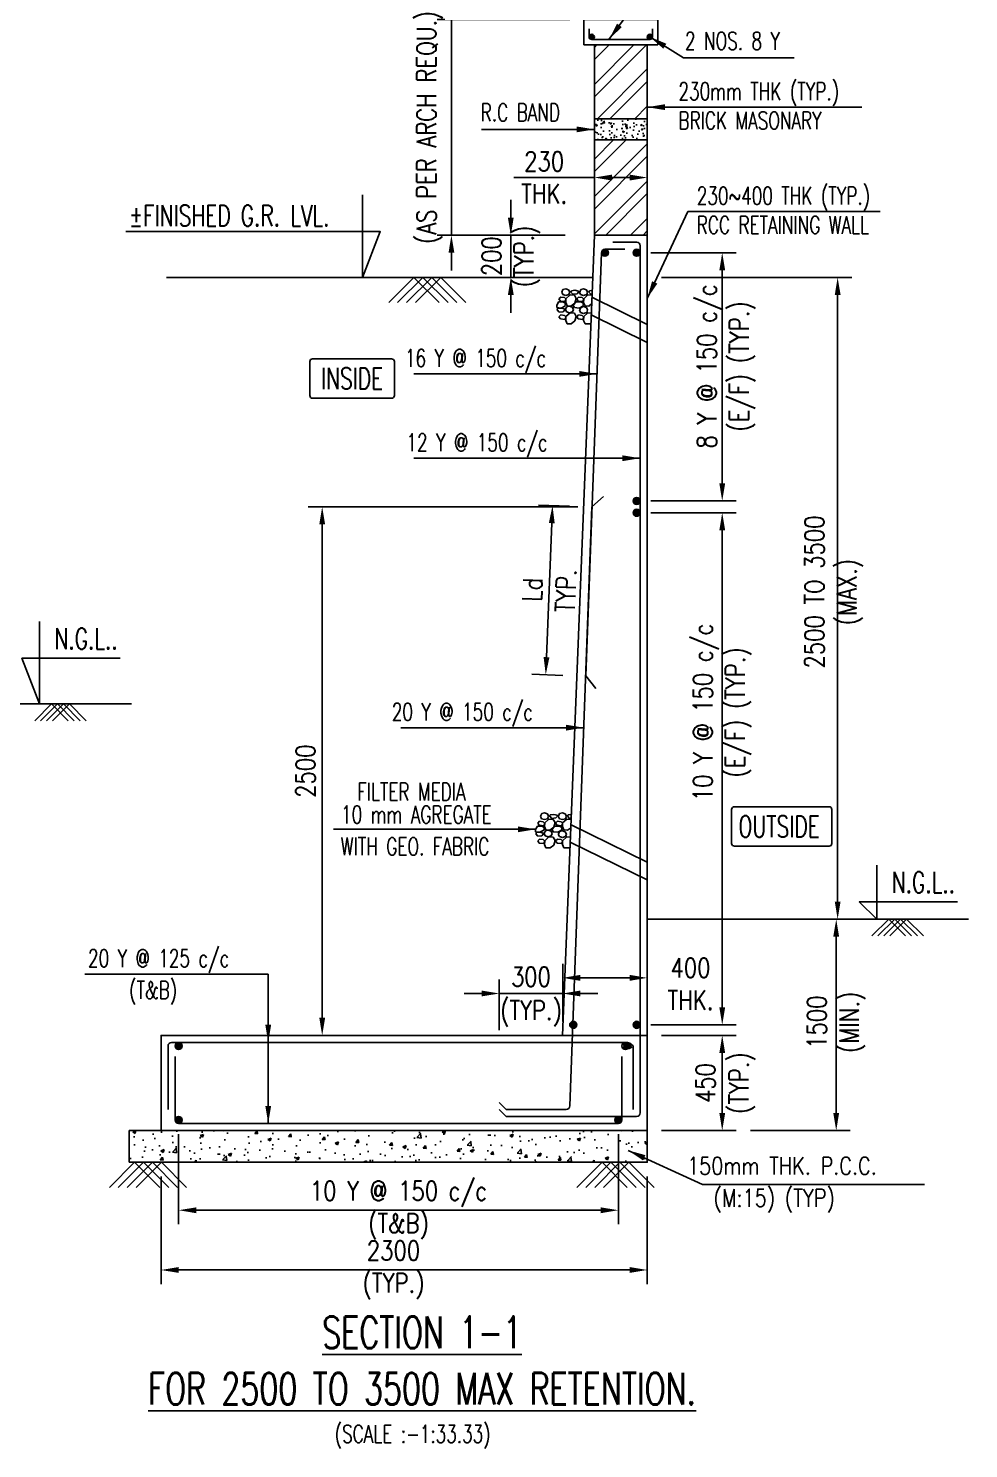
# Model space of a CAD drawing. Extents: x 345615 to 1272425, y -526289 to -156124.
# Drawn here: x 782517 to 795859, y -297707 to -277557 of the extents above; entities that cross this region are included whole.
import ezdxf
from ezdxf.enums import TextEntityAlignment as Align
from ezdxf.lldxf.tags import DXFTag

# ---------------------------------------------------------------- set-up
doc = ezdxf.new("R2010")
doc.units = 0
doc.header["$LTSCALE"] = 500
doc.header["$MEASUREMENT"] = 0
doc.header["$PDMODE"] = 35
doc.header["$PDSIZE"] = -15
doc.layers.get('DEFPOINTS').update_dxf_attribs({"color": 4})
doc.layers.add('hatch', color=7, linetype='Continuous', lineweight=5)
doc.layers.add('RIDE-PROFILE', color=8, linetype='Continuous', lineweight=25)
for name, color, linetype in [('NO. BEAM', 3, 'Continuous'), ('S-COLUMN', 1, 'Continuous'), ('S-CONCRET LINE', 4, 'Continuous'), ('S-DIM-1', 5, 'Continuous'), ('S-LEVEL SECTION', 3, 'Continuous'), ('S-PCC', 9, 'Continuous'), ('S-REINFORCEMENT', 6, 'Continuous'), ('S-RETAINING WALL', 6, 'Continuous'), ('S-TEXT', 2, 'Continuous'), ('S-TEXT-1', 4, 'Continuous'), ('S-TITIL', 6, 'Continuous'), ('TITLE', 4, 'Continuous')]:
    doc.layers.add(name, color=color, linetype=linetype)
doc.styles.add('ROMANS', font='simplex.shx', dxfattribs={"width": 0.8, "height": 275, "bigfont": 'bigfont.shx'})
tags = doc.linetypes.add('HIDDEN', pattern=[0.375, 0.25, -0.125]).pattern_tags.tags
tags[6:7] = [DXFTag(74, 4), DXFTag(75, 0), DXFTag(340, '0'), DXFTag(46, 1.0), DXFTag(50, 0.0), DXFTag(44, 0.0), DXFTag(45, 0.0)]
tags[4:5] = [DXFTag(74, 4), DXFTag(75, 0), DXFTag(340, '0'), DXFTag(46, 1.0), DXFTag(50, 0.0), DXFTag(44, 0.0), DXFTag(45, 0.0)]
doc.dimstyles.new('dim100', dxfattribs={"dimtxt": 250, "dimasz": 250, "dimexe": 200, "dimexo": 200, "dimgap": 100, "dimtad": 1, "dimdec": 0, "dimzin": 0, "dimdsep": 46, "dimtxsty": 'ROMANS', "dimcen": 0, "dimclrd": 5, "dimclre": 5, "dimclrt": 4, "dimadec": 0, "dimazin": 0, "dimtfac": 1, "dimtdec": 0, "dimtix": 1, "dimtofl": 0, "dimtmove": 2, "dimatfit": 3, "dimfxl": 0, "dimtolj": 1, "dimtzin": 0, "dimlwd": -1, "dimlwe": -1, "dimarcsym": 0})
doc.dimstyles.new('dim33.33', dxfattribs={"dimtxt": 250, "dimasz": 250, "dimexe": 200, "dimexo": 200, "dimgap": 100, "dimtad": 1, "dimdec": 0, "dimlfac": 0.333331, "dimzin": 0, "dimdsep": 46, "dimtxsty": 'ROMANS', "dimcen": 0, "dimclrd": 5, "dimclre": 5, "dimclrt": 4, "dimadec": 0, "dimazin": 0, "dimtfac": 1, "dimtdec": 0, "dimtix": 1, "dimtofl": 0, "dimtmove": 2, "dimatfit": 3, "dimfxl": 0, "dimtolj": 1, "dimtzin": 0, "dimlwd": -1, "dimlwe": -1, "dimarcsym": 0})
doc.dimstyles.new('dim50', dxfattribs={"dimtxt": 250, "dimasz": 250, "dimexe": 200, "dimexo": 200, "dimgap": 100, "dimtad": 1, "dimdec": 0, "dimlfac": 0.5, "dimzin": 0, "dimdsep": 46, "dimtxsty": 'ROMANS', "dimcen": 0, "dimclrd": 5, "dimclre": 5, "dimclrt": 4, "dimadec": 0, "dimazin": 0, "dimtfac": 1, "dimtdec": 0, "dimtix": 1, "dimtofl": 0, "dimtmove": 2, "dimatfit": 3, "dimfxl": 0, "dimtolj": 1, "dimtzin": 0, "dimlwd": -1, "dimlwe": -1, "dimarcsym": 0})

# ---------------------------------------------------------------- blocks, each defined once
blk = doc.blocks.new('*D450')
at = {"layer": 'DEFPOINTS', "color": 0}
for p in [(791149, -284429, 0), (792363, -284429), (791149, -291695, 0)]:
    blk.add_point(p, dxfattribs=at)
at = {"layer": 'S-DIM-1', "color": 5}
for p, q in [((791349, -284429), (792563, -284429)), ((791349, -291695), (792563, -291695))]:
    blk.add_line(p, q, dxfattribs=at)
at = {"layer": 'S-DIM-1', "color": 5, "lineweight": -3}
blk.add_line((792363, -291445), (792363, -284679), dxfattribs=at)
at = {"layer": 'S-DIM-1', "color": 5}
for points in [[(792322, -284679), (792405, -284679), (792363, -284429)], [(792322, -291445), (792405, -291445), (792363, -291695)]]:
    blk.add_solid(points, dxfattribs=at)
at = {"layer": 'S-DIM-1', "color": 4, "insert": (792363, -287260), "char_height": 275, "attachment_point": 5, "rotation": 90, "style": 'ROMANS'}
blk.add_mtext('\\A1;10 Y @ 150 c/c\\P(E/F) (TYP.)', dxfattribs=at)
blk = doc.blocks.new('*D451')
at = {"layer": 'DEFPOINTS', "color": 0}
for p in [(791299, -281090), (794001, -281090), (793508, -290195)]:
    blk.add_point(p, dxfattribs=at)
at = {"layer": 'S-DIM-1', "color": 5}
for p, q in [((791499, -281090), (794201, -281090)), ((793708, -290195), (794201, -290195))]:
    blk.add_line(p, q, dxfattribs=at)
at = {"layer": 'S-DIM-1', "color": 5, "lineweight": -3}
blk.add_line((794001, -289945), (794001, -281340), dxfattribs=at)
at = {"layer": 'S-DIM-1', "color": 5}
for points in [[(793960, -281340), (794043, -281340), (794001, -281090)], [(793960, -289945), (794043, -289945), (794001, -290195)]]:
    blk.add_solid(points, dxfattribs=at)
at = {"layer": 'S-DIM-1', "color": 4, "insert": (793946, -285553), "char_height": 275, "attachment_point": 5, "rotation": 90, "style": 'ROMANS'}
blk.add_mtext('\\A1;2500 TO 3500\\P(MAX.)', dxfattribs=at)
blk = doc.blocks.new('*D452')
at = {"layer": 'DEFPOINTS', "color": 0}
for p in [(791299, -291845), (791299, -293195), (792363, -293195)]:
    blk.add_point(p, dxfattribs=at)
at = {"layer": 'S-DIM-1', "color": 5}
for p, q in [((791499, -291845), (792563, -291845)), ((791499, -293195), (792563, -293195))]:
    blk.add_line(p, q, dxfattribs=at)
at = {"layer": 'S-DIM-1', "color": 5, "lineweight": -3}
blk.add_line((792363, -292095), (792363, -292945), dxfattribs=at)
at = {"layer": 'S-DIM-1', "color": 5}
for points in [[(792322, -292095), (792405, -292095), (792363, -291845)], [(792322, -292945), (792405, -292945), (792363, -293195)]]:
    blk.add_solid(points, dxfattribs=at)
at = {"layer": 'S-DIM-1', "color": 4, "char_height": 275, "rotation": 90, "style": 'ROMANS'}
for s, insert, attachment_point in [('\\A1;(TYP.)', (792463, -292520), 2), ('\\A1;450', (792263, -292520), 8)]:
    blk.add_mtext(s, dxfattribs=dict(at, insert=insert, attachment_point=attachment_point))
blk = doc.blocks.new('*D453')
at = {"layer": 'DEFPOINTS', "color": 0}
for p in [(784649, -293045, -19), (790889, -293045, -19), (790889, -294325)]:
    blk.add_point(p, dxfattribs=at)
at = {"layer": 'S-DIM-1', "color": 5}
for p, q in [((784649, -293245), (784649, -294525)), ((790889, -293245), (790889, -294525)), ((784899, -294325), (790639, -294325))]:
    blk.add_line(p, q, dxfattribs=at)
for points in [[(784899, -294284), (784899, -294367), (784649, -294325)], [(790639, -294284), (790639, -294367), (790889, -294325)]]:
    blk.add_solid(points, dxfattribs=at)
at = {"layer": 'S-DIM-1', "color": 4, "insert": (787769, -294325), "char_height": 275, "attachment_point": 5, "style": 'ROMANS'}
blk.add_mtext('\\A1;10 Y @ 150 c/c\\P(T&B)', dxfattribs=at)
blk = doc.blocks.new('*D454')
at = {"layer": 'DEFPOINTS', "color": 0}
for p in [(784399, -293645, -19), (791299, -293645, -19), (791299, -295173)]:
    blk.add_point(p, dxfattribs=at)
at = {"layer": 'S-DIM-1', "color": 5}
for p, q in [((784399, -293845), (784399, -295373)), ((791299, -293845), (791299, -295373)), ((784649, -295173), (791049, -295173))]:
    blk.add_line(p, q, dxfattribs=at)
for points in [[(784649, -295131), (784649, -295214), (784399, -295173)], [(791049, -295131), (791049, -295214), (791299, -295173)]]:
    blk.add_solid(points, dxfattribs=at)
at = {"layer": 'S-DIM-1', "color": 4, "insert": (787699, -295173), "char_height": 275, "attachment_point": 5, "style": 'ROMANS'}
blk.add_mtext('\\A1;2300\\P(TYP.)', dxfattribs=at)
blk = doc.blocks.new('*D455')
at = {"layer": 'DEFPOINTS', "color": 0}
for p in [(789199, -291250), (789199, -291971), (790099, -291845)]:
    blk.add_point(p, dxfattribs=at)
at = {"layer": 'S-DIM-1', "color": 5}
for p, q in [((789199, -291771), (789199, -291050)), ((790099, -291645), (790099, -291050))]:
    blk.add_line(p, q, dxfattribs=at)
at = {"layer": 'S-DIM-1', "color": 5, "lineweight": -3}
for p, q in [((788949, -291250), (788699, -291250)), ((790099, -291250), (789199, -291250)), ((790349, -291250), (790599, -291250))]:
    blk.add_line(p, q, dxfattribs=at)
at = {"layer": 'S-DIM-1', "color": 5}
for points in [[(788949, -291208), (788949, -291291), (789199, -291250)], [(790349, -291208), (790349, -291291), (790099, -291250)]]:
    blk.add_solid(points, dxfattribs=at)
at = {"layer": 'S-DIM-1', "color": 4, "char_height": 275, "style": 'ROMANS'}
for s, insert, attachment_point in [('\\A1;300', (789649, -291150), 8), ('\\A1;(TYP.)', (789649, -291350), 2)]:
    blk.add_mtext(s, dxfattribs=dict(at, insert=insert, attachment_point=attachment_point))
blk = doc.blocks.new('*D456')
at = {"layer": 'DEFPOINTS', "color": 0}
for p in [(793453, -290195), (792563, -293195), (793981, -293195)]:
    blk.add_point(p, dxfattribs=at)
at = {"layer": 'S-DIM-1', "color": 5}
for p, q in [((793653, -290195), (794181, -290195)), ((792763, -293195), (794181, -293195))]:
    blk.add_line(p, q, dxfattribs=at)
at = {"layer": 'S-DIM-1', "color": 5, "lineweight": -3}
blk.add_line((793981, -290445), (793981, -292945), dxfattribs=at)
at = {"layer": 'S-DIM-1', "color": 5}
for points in [[(793939, -290445), (794022, -290445), (793981, -290195)], [(793939, -292945), (794022, -292945), (793981, -293195)]]:
    blk.add_solid(points, dxfattribs=at)
at = {"layer": 'S-DIM-1', "color": 4, "insert": (793981, -291656), "char_height": 275, "attachment_point": 5, "rotation": 90, "style": 'ROMANS'}
blk.add_mtext('\\A1;1500\\P(MIN.)', dxfattribs=at)
blk = doc.blocks.new('*D457')
at = {"layer": 'DEFPOINTS', "color": 0}
for p in [(790336, -280490, -1), (789363, -281090), (790399, -281090, -1)]:
    blk.add_point(p, dxfattribs=at)
at = {"layer": 'S-DIM-1', "color": 5, "lineweight": -3}
for p, q in [((789363, -280240), (789363, -279990)), ((789363, -280490), (789363, -281090)), ((789363, -281340), (789363, -281590))]:
    blk.add_line(p, q, dxfattribs=at)
at = {"layer": 'S-DIM-1', "color": 5}
for p, q in [((790136, -280490), (789163, -280490)), ((790199, -281090), (789163, -281090))]:
    blk.add_line(p, q, dxfattribs=at)
for points in [[(789321, -280240), (789404, -280240), (789363, -280490)], [(789321, -281340), (789404, -281340), (789363, -281090)]]:
    blk.add_solid(points, dxfattribs=at)
at = {"layer": 'S-DIM-1', "color": 4, "insert": (789363, -280790), "char_height": 275, "attachment_point": 5, "rotation": 90, "style": 'ROMANS'}
blk.add_mtext('\\A1;200\\P(TYP.)', dxfattribs=at)
blk = doc.blocks.new('*D458')
at = {"layer": 'DEFPOINTS', "color": 0}
for p in [(790399, -277430), (788520, -280490), (790336, -280490)]:
    blk.add_point(p, dxfattribs=at)
at = {"layer": 'S-DIM-1', "color": 5, "lineweight": -3}
for p, q in [((788520, -277180), (788520, -276930)), ((788520, -277430), (788520, -280490)), ((788520, -280740), (788520, -280990))]:
    blk.add_line(p, q, dxfattribs=at)
at = {"layer": 'S-DIM-1', "color": 5}
for p, q in [((790199, -277430), (788320, -277430)), ((790136, -280490), (788320, -280490))]:
    blk.add_line(p, q, dxfattribs=at)
for points in [[(788479, -277180), (788562, -277180), (788520, -277430)], [(788479, -280740), (788562, -280740), (788520, -280490)]]:
    blk.add_solid(points, dxfattribs=at)
at = {"layer": 'S-DIM-1', "color": 4, "insert": (788211, -278960), "char_height": 275, "attachment_point": 5, "rotation": 90, "style": 'ROMANS'}
blk.add_mtext('\\A1;(AS PER ARCH REQU.)', dxfattribs=at)
blk = doc.blocks.new('A$C1DFA76C7')
at = {"color": 253, "linetype": 'Continuous'}
for p, q in [((-136, 449), (-121, 413)), ((-134, 449), (-118, 485)), ((-121, 413), (-78, 401)), ((-118, 485), (-78, 497)), ((-78, 497), (-37, 482)), ((-78, 401), (-35, 413)), ((-17, 408), (-75, 355)), ((-37, 482), (-22, 449)), ((-35, 413), (-22, 449)), ((44, 403), (-17, 408)), ((-4, 449), (4, 469)), ((24, 418), (-4, 449)), ((52, 474), (4, 469)), ((82, 424), (24, 418)), ((72, 358), (44, 403)), ((103, 462), (52, 474)), ((105, 449), (82, 424)), ((105, 449), (103, 462)), ((118, 449), (133, 413)), ((120, 449), (136, 485)), ((133, 413), (176, 401)), ((136, 485), (176, 497)), ((176, 497), (217, 482)), ((176, 401), (219, 413)), ((237, 408), (179, 355)), ((217, 482), (232, 449)), ((219, 413), (232, 449)), ((289, 404), (237, 408)), ((250, 449), (258, 469)), ((278, 418), (250, 449)), ((289, 473), (258, 469)), ((289, 420), (278, 418)), ((-207, 258), (-179, 309)), ((-207, 228), (-207, 258)), ((-144, 223), (-207, 228)), ((-201, 197), (-193, 217)), ((-145, 222), (-193, 217)), ((-179, 309), (-113, 309)), ((-149, 378), (-174, 352)), ((-174, 352), (-154, 322)), ((-154, 322), (-90, 314)), ((-98, 370), (-149, 378)), ((-94, 209), (-145, 222)), ((-90, 251), (-144, 223)), ((-113, 309), (-80, 286)), ((-78, 352), (-98, 370)), ((-92, 197), (-94, 209)), ((-90, 314), (-78, 337)), ((-80, 286), (-90, 251)), ((-84, 203), (-69, 168)), ((-82, 203), (-66, 239)), ((-75, 355), (-78, 302)), ((-78, 337), (-78, 352)), ((-78, 302), (-57, 253)), ((-66, 239), (-26, 251)), ((-57, 253), (-4, 251)), ((-26, 251), (15, 236)), ((-4, 251), (52, 294)), ((15, 236), (30, 203)), ((17, 168), (30, 203)), ((29, 258), (75, 309)), ((47, 228), (29, 258)), ((110, 223), (47, 228)), ((52, 294), (72, 358)), ((75, 309), (141, 309)), ((105, 378), (80, 352)), ((80, 352), (100, 322)), ((100, 322), (164, 314)), ((156, 370), (105, 378)), ((164, 251), (110, 223)), ((120, 195), (136, 231)), ((136, 231), (176, 243)), ((141, 309), (174, 286)), ((176, 352), (156, 370)), ((164, 314), (176, 337)), ((174, 286), (164, 251)), ((179, 355), (176, 302)), ((176, 337), (176, 352)), ((176, 302), (197, 253)), ((176, 243), (217, 228)), ((197, 253), (250, 251)), ((217, 228), (232, 195)), ((250, 251), (289, 281)), ((-173, 166), (-201, 197)), ((-149, 124), (-174, 98)), ((-174, 98), (-154, 68)), ((-114, 171), (-173, 166)), ((-154, 68), (-90, 60)), ((-98, 116), (-149, 124)), ((-92, 197), (-114, 171)), ((-78, 98), (-98, 116)), ((-90, 60), (-78, 83)), ((-75, 101), (-78, 48)), ((-78, 83), (-78, 98)), ((-78, 48), (-58, 0)), ((-17, 154), (-75, 101)), ((-69, 168), (-26, 155)), ((-26, 155), (17, 168)), ((44, 149), (-17, 154)), ((0, 0), (52, 40)), ((72, 104), (44, 149)), ((52, 40), (72, 104)), ((105, 124), (80, 98)), ((80, 98), (100, 68)), ((100, 68), (164, 60)), ((156, 116), (105, 124)), ((118, 195), (133, 159)), ((133, 159), (176, 147)), ((176, 98), (156, 116)), ((164, 60), (176, 83)), ((176, 147), (219, 159)), ((179, 101), (176, 48)), ((176, 83), (176, 98)), ((176, 48), (196, 0)), ((237, 154), (179, 101)), ((219, 159), (232, 195)), ((289, 150), (237, 154))]:
    blk.add_line(p, q, dxfattribs=at)
at = {"color": 253}
for p, q in [((196, 0), (289, 0, -10)), ((-58, 0), (0, 0))]:
    blk.add_line(p, q, dxfattribs=at)
blk = doc.blocks.new('*D599')
at = {"layer": 'DEFPOINTS', "color": 0}
for p in [(791299, -291028), (790099, -291845, 0), (791299, -291845, 0)]:
    blk.add_point(p, dxfattribs=at)
at = {"layer": 'S-DIM-1', "color": 5}
for p, q in [((790099, -291645), (790099, -290828)), ((791299, -291645), (791299, -290828))]:
    blk.add_line(p, q, dxfattribs=at)
at = {"layer": 'S-DIM-1', "color": 5, "lineweight": -3}
blk.add_line((790349, -291028), (791049, -291028), dxfattribs=at)
at = {"layer": 'S-DIM-1', "color": 5}
for points in [[(790349, -290986), (790349, -291070), (790099, -291028)], [(791049, -290986), (791049, -291070), (791299, -291028)]]:
    blk.add_solid(points, dxfattribs=at)
at = {"layer": 'S-DIM-1', "color": 4, "insert": (791913, -291115), "char_height": 275, "attachment_point": 5, "style": 'ROMANS'}
blk.add_mtext('\\A1;400\\PTHK.', dxfattribs=at)
blk = doc.blocks.new('*D600')
at = {"layer": 'DEFPOINTS', "color": 0}
for p in [(791299, -279673), (790549, -280490, 0), (791299, -280490, 0)]:
    blk.add_point(p, dxfattribs=at)
at = {"layer": 'S-DIM-1', "color": 5}
for p, q in [((790549, -280290), (790549, -279473)), ((791299, -280290), (791299, -279473))]:
    blk.add_line(p, q, dxfattribs=at)
at = {"layer": 'S-DIM-1', "color": 5, "lineweight": -3}
for p, q in [((789405, -279673), (790549, -279673)), ((790799, -279673), (791049, -279673))]:
    blk.add_line(p, q, dxfattribs=at)
at = {"layer": 'S-DIM-1', "color": 5}
for points in [[(790799, -279631), (790799, -279715), (790549, -279673)], [(791049, -279631), (791049, -279715), (791299, -279673)]]:
    blk.add_solid(points, dxfattribs=at)
at = {"layer": 'S-DIM-1', "color": 4, "insert": (789835, -279673), "char_height": 275, "attachment_point": 5, "style": 'ROMANS'}
blk.add_mtext('\\A1;230\\PTHK.', dxfattribs=at)
blk = doc.blocks.new('*D601')
at = {"layer": 'DEFPOINTS', "color": 0, "ltscale": 0.3}
for p in [(790396, -284345, 0), (789859, -286727), (790301, -286745, 0)]:
    blk.add_point(p, dxfattribs=at)
at = {"layer": 'S-DIM-1', "color": 5, "ltscale": 0.3}
for p, q in [((790196, -284337), (789755, -284319)), ((789944, -284577), (789869, -286477)), ((790101, -286737), (789659, -286719))]:
    blk.add_line(p, q, dxfattribs=at)
for points in [[(789903, -284575), (789986, -284578), (789954, -284327)], [(789828, -286476), (789911, -286479), (789859, -286727)]]:
    blk.add_solid(points, dxfattribs=at)
at = {"layer": 'S-DIM-1', "color": 4, "ltscale": 0.3, "char_height": 275, "attachment_point": 5, "rotation": 87.7305, "style": 'ROMANS'}
for s, insert in [('\\A1;TYP.', (790144, -285536)), ('\\A1;Ld', (789669, -285518))]:
    blk.add_mtext(s, dxfattribs=dict(at, insert=insert))
blk = doc.blocks.new('*D602')
at = {"layer": 'DEFPOINTS', "color": 0, "ltscale": 0.3}
for p in [(786686, -284345), (790515, -284345, 0), (787474, -291845, 0)]:
    blk.add_point(p, dxfattribs=at)
at = {"layer": 'S-DIM-1', "color": 5, "ltscale": 0.3}
for p, q in [((790315, -284345), (786486, -284345)), ((786686, -291595), (786686, -284595)), ((787274, -291845), (786486, -291845))]:
    blk.add_line(p, q, dxfattribs=at)
for points in [[(786645, -284595), (786728, -284595), (786686, -284345)], [(786645, -291595), (786728, -291595), (786686, -291845)]]:
    blk.add_solid(points, dxfattribs=at)
at = {"layer": 'S-DIM-1', "color": 4, "ltscale": 0.3, "insert": (786449, -288095), "char_height": 275, "attachment_point": 5, "rotation": 90, "style": 'ROMANS'}
blk.add_mtext('\\A1;2500', dxfattribs=at)
blk = doc.blocks.new('*D603')
at = {"layer": 'DEFPOINTS', "color": 0}
for p in [(791149, -280740, 0), (791149, -284262, 0), (792363, -284262)]:
    blk.add_point(p, dxfattribs=at)
at = {"layer": 'S-DIM-1', "color": 5}
for p, q in [((791349, -280740), (792563, -280740)), ((791349, -284262), (792563, -284262))]:
    blk.add_line(p, q, dxfattribs=at)
at = {"layer": 'S-DIM-1', "color": 5, "lineweight": -3}
blk.add_line((792363, -280990), (792363, -284012), dxfattribs=at)
at = {"layer": 'S-DIM-1', "color": 5}
for points in [[(792322, -280990), (792405, -280990), (792363, -280740)], [(792322, -284012), (792405, -284012), (792363, -284262)]]:
    blk.add_solid(points, dxfattribs=at)
at = {"layer": 'S-DIM-1', "color": 4, "insert": (792419, -282352), "char_height": 275, "attachment_point": 5, "rotation": 90, "style": 'ROMANS'}
blk.add_mtext('\\A1;8 Y @ 150 c/c\\P(E/F) (TYP.)', dxfattribs=at)

msp = doc.modelspace()

# ---------------------------------------------------------------- hatches: boundary and pattern name
at = {"layer": 'hatch', "linetype": 'ByBlock', "lineweight": -2, "ltscale": 20}
h = msp.add_hatch(dxfattribs=at)
h.set_pattern_fill('ANSI32', color=9, scale=1000)
h.set_pattern_definition([(45, (455888.78, -574297.6), (-265.16504, 265.16504), []), (45, (456065.56, -574297.6), (-265.16504, 265.16504), [])])
edge = h.paths.add_edge_path()
edge.add_line((791298.78, -278839.508), (791298.78, -277789.508))
edge.add_line((791298.78, -277789.508), (790701.501, -277789.508))
edge.add_line((790548.78, -277789.508), (790548.78, -278839.508))
edge.add_line((790548.78, -278839.508), (791238.78, -278839.508))
edge = h.paths.add_edge_path()
edge.add_line((790548.78, -279139.508), (790548.78, -280489.508))
edge.add_line((790548.78, -280489.508), (791238.78, -280489.508))
edge.add_line((791298.78, -280489.508), (791298.78, -279139.508))
edge.add_line((791298.78, -279139.508), (790701.501, -279139.508))
at = {"layer": 'S-PCC', "linetype": 'ByBlock'}
h = msp.add_hatch(dxfattribs=at)
h.set_pattern_fill('AR-CONC,_O', color=256, scale=30)
h.set_pattern_definition([(50, (-17532852.68, 1131000.42), (215.1780548, -18.8256405), [22.5, -247.5]), (355, (-17532852.68, 1131000.42), (-41.6254, 225.65764), [18, -198]), (100.4514445, (-17532834.75, 1130998.85), (173.552654, 206.8319973), [19.1220576, -210.3426336]), (46.1842, (-17532852.68, 1131060.42), (320.1723992, -49.6557842), [33.75, -371.25]), (96.6356355, (-17532826, 1131056.3), (280.3985837, 292.23558), [28.6831026, -315.514128]), (351.184164, (-17532852.68, 1131060.42), (280.3985835, 292.23558), [27, -297.0000003]), (21, (-17532822.68, 1131045.42), (179.0721156, -120.7856672), [22.5, -247.5]), (326, (-17532822.68, 1131045.42), (72.9945996, 217.5450135), [18, -198]), (71.4514447, (-17532807.76, 1131035.36), (252.066713, 96.7593458), [19.122057, -210.3426336]), (37.5, (-17532852.68, 1131000.42), (3.6479566, 99.86815615), [0, -195.6, 0, -201, 0, -198.75]), (7.5, (-17532852.68, 1131000.42), (78.92086123, 118.32351356), [0, -114.6, 0, -191.1, 0, -75.75]), (327.5, (-17532919.58, 1131000.42), (160.14673085, -6.76646152), [0, -75, 0, -234, 0, -310.5]), (317.5, (-17532949.58, 1131000.42), (174.9558508, 30.0314947), [0, -97.5, 0, -155.4, 0, -220.5])])
h.paths.add_polyline_path([(791298.78, -278839.508), (790548.78, -278839.508), (790548.78, -279139.508), (791298.78, -279139.508)])
h = msp.add_hatch(dxfattribs=at)
h.set_pattern_fill('AR-CONC,_O', color=256, scale=66.666667)
h.set_pattern_definition([(50, (-16311268.65, 118132.7), (478.173455, -41.834757), [50, -550]), (355, (-16311268.65, 118132.7), (-92.500889, 501.461422), [40, -440]), (100.4514445, (-16311228.8, 118129.22), (385.672564, 459.626661), [42.493461, -467.428075]), (46.1842, (-16311268.65, 118266.04), (711.49422, -110.346187), [75, -825]), (96.6356355, (-16311209.36, 118256.85), (623.107964, 649.4124), [63.740228, -701.142507]), (351.184164, (-16311268.65, 118266.04), (623.107963, 649.4124), [60, -660]), (21, (-16311201.98, 118232.7), (397.938035, -268.412594), [50, -550]), (326, (-16311202, 118232.7), (162.210221, 483.433363), [40, -440]), (71.4514447, (-16311168.8, 118210.34), (560.148251, 215.020769), [42.49346, -467.428075]), (37.5, (-16311268.65, 118132.71), (8.1065702, 221.9292359), [0, -434.6666667, 0, -446.6666667, 0, -441.6666667]), (7.5, (-16311268.65, 118132.7), (175.3796916, 262.9411413), [0, -254.6666667, 0, -424.6666667, 0, -168.3333333]), (327.5, (-16311417.31, 118132.71), (355.8816241, -15.0365812), [0, -166.6666667, 0, -520, 0, -690]), (317.5, (-16311483.98, 118132.7), (388.7907796, 66.736655), [0, -216.6666667, 0, -345.3333333, 0, -490])])
h.paths.add_polyline_path([(783948.78, -293644.508), (783948.78, -293194.508), (791298.78, -293194.508), (791298.78, -293644.508)])

# ---------------------------------------------------------------- linework, layer by layer
at = {"layer": 'NO. BEAM', "color": 7, "elevation": 11.068}
for points in [[(787670.199, -282244.571), (786550.199, -282244.571, 0.414213562), (786510.199, -282284.571), (786510.199, -282764.571, 0.414213562), (786550.199, -282804.571), (787670.199, -282804.571, 0.414213562), (787710.199, -282764.571), (787710.199, -282284.571, 0.414213562)], [(793879.26, -288600.16), (792536.629, -288600.16, 0.414213562), (792496.629, -288640.16), (792496.629, -289120.16, 0.414213562), (792536.629, -289160.16), (793879.26, -289160.16, 0.414213562), (793919.26, -289120.16), (793919.26, -288640.16, 0.414213562)]]:
    msp.add_lwpolyline(points, format="xyb", close=True, dxfattribs=at)
at = {"layer": 'RIDE-PROFILE', "color": 2, "linetype": 'HIDDEN', "ltscale": 1000}
for p, q in [((790513.792, -281372.371, 10.268), (791298.78, -281756.852, 10.268)), ((790503.883, -281622.417, 10.268), (791298.78, -282011.751, 10.268)), ((790217.275, -288854.497, 10.268), (791298.78, -289384.209, 10.268)), ((790207.365, -289104.543, 10.268), (791298.78, -289639.108, 10.268))]:
    msp.add_line(p, q, dxfattribs=at)
at = {"layer": 'S-COLUMN', "color": 4}
msp.add_line((790548.78, -280450.505, 11.068), (790548.78, -277789.508, 11.068), dxfattribs=at)
at = {"layer": 'S-COLUMN', "color": 4, "elevation": 11.068}
for points in [[(790548.78, -280489.508), (790548.78, -277789.508)], [(791298.78, -277789.508), (791298.78, -280489.508)]]:
    msp.add_lwpolyline(points, dxfattribs=at)
at = {"layer": 'S-CONCRET LINE', "linetype": 'HIDDEN', "ltscale": 0.25}
msp.add_line((790098.78, -291844.508, 11.068), (791298.78, -291844.508, 11.068), dxfattribs=at)
at = {"layer": 'S-CONCRET LINE', "elevation": 11.068}
msp.add_lwpolyline([(790398.78, -277789.508), (790398.78, -277429.508), (791448.78, -277429.508), (791448.78, -277789.508)], close=True, dxfattribs=at)
for points in [[(790098.78, -291844.508), (784398.78, -291844.508), (784398.78, -293194.508), (791298.78, -293194.508)], [(791298.78, -293194.508), (791298.78, -291844.508)]]:
    msp.add_lwpolyline(points, dxfattribs=at)
at = {"layer": 'S-LEVEL SECTION'}
for p, q in [((784475.935, -281089.508, 11.068), (790525.002, -281089.508, 11.068)), ((778492.674, -287142.188, 11.068), (783977.959, -287142.188, 11.068)), ((791298.78, -290194.508, 11.068), (795859.497, -290194.508, 11.068))]:
    msp.add_line(p, q, dxfattribs=at)
at = {"layer": 'S-LEVEL SECTION', "elevation": 11.068}
for points in [[(787259.901, -279919.109), (787259.901, -281089.508), (787509.901, -280439.508), (783899.272, -280439.508)], [(782675.955, -285971.788), (782675.955, -287142.188), (782425.955, -286492.188), (783819.686, -286492.188)], [(794557.493, -289429.371), (794557.493, -290194.508), (794307.493, -289949.77), (795701.224, -289949.77)]]:
    msp.add_lwpolyline(points, dxfattribs=at)
at = {"layer": 'S-PCC', "elevation": 11.068}
for points in [[(791298.78, -278839.508), (790548.78, -278839.508), (790548.78, -279139.508), (791298.78, -279139.508)], [(783948.78, -293644.508), (783948.78, -293194.508), (791298.78, -293194.508), (791298.78, -293644.508)]]:
    msp.add_lwpolyline(points, close=True, dxfattribs=at)
for points in [[(787629.855, -281447.481), (787987.828, -281089.508), (788345.801, -281447.481)], [(787756.418, -281447.481), (788114.39, -281089.508), (788472.363, -281447.481)], [(787882.98, -281447.481), (788240.953, -281089.508), (788598.926, -281447.481)], [(788009.543, -281447.481), (788367.515, -281089.508), (788725.488, -281447.481)], [(783083.463, -287380.836), (782844.815, -287142.188), (782606.166, -287380.836)], [(783167.838, -287380.836), (782929.19, -287142.188), (782690.541, -287380.836)], [(783252.213, -287380.836), (783013.565, -287142.188), (782774.916, -287380.836)], [(783336.588, -287380.836), (783097.94, -287142.188), (782859.291, -287380.836)], [(794965.001, -290433.157), (794726.353, -290194.508), (794487.704, -290433.157)], [(795049.376, -290433.157), (794810.728, -290194.508), (794572.079, -290433.157)], [(795133.751, -290433.157), (794895.103, -290194.508), (794656.454, -290433.157)], [(795218.126, -290433.157), (794979.478, -290194.508), (794740.829, -290433.157)], [(784381.972, -294002.481), (784023.999, -293644.508), (783666.026, -294002.481)], [(784508.534, -294002.481), (784150.561, -293644.508), (783792.589, -294002.481)], [(784635.097, -294002.481), (784277.124, -293644.508), (783919.151, -294002.481)], [(784761.659, -294002.481), (784403.686, -293644.508), (784045.714, -294002.481)], [(791016.014, -294002.481), (790658.041, -293644.508), (790300.069, -294002.481)], [(791142.577, -294002.481), (790784.604, -293644.508), (790426.631, -294002.481)], [(791269.139, -294002.481), (790911.166, -293644.508), (790553.194, -294002.481)], [(791395.702, -294002.481), (791037.729, -293644.508), (790679.756, -294002.481)]]:
    msp.add_lwpolyline(points, dxfattribs=at)
at = {"layer": 'S-REINFORCEMENT', "elevation": 11.068}
msp.add_lwpolyline([(791373.78, -277564.508), (791373.78, -277677.008, -0.414213562), (791336.28, -277714.508), (790511.28, -277714.508, -0.414213562), (790473.78, -277677.008), (790473.78, -277564.508)], format="xyb", dxfattribs=at)
at = {"layer": 'S-REINFORCEMENT', "const_width": 37.5, "elevation": 11.068}
for points in [[(790492.53, -277677.008, 1), (790530.03, -277677.008, 1)], [(791355.03, -277677.008, -1), (791317.53, -277677.008, -1)]]:
    msp.add_lwpolyline(points, format="xyb", close=True, dxfattribs=at)
at = {"layer": 'S-REINFORCEMENT', "ltscale": 10, "elevation": 11.068}
for points in [[(789198.78, -292894.508), (789298.78, -292994.508), (791148.78, -292994.508, 0.414213562), (791198.78, -292944.508), (791198.78, -280639.508, 0.414213562), (791148.78, -280589.508), (790808.78, -280589.508)], [(790568.321, -286920.74), (790425.546, -286744.508), (790648.78, -280739.508, -0.414213562), (790698.78, -280689.508), (790978.78, -280689.508)], [(789198.78, -292794.508), (789298.78, -292894.508), (790148.78, -292894.508, 0.414213562), (790198.78, -292844.508), (790514.765, -284344.508), (790677.431, -284198.723)], [(791098.78, -292894.508), (791098.78, -291994.508, 0.242400153), (790988.78, -291944.508), (784548.78, -291944.508, 0.414213562), (784498.78, -291994.508), (784498.78, -292894.508)], [(784598.78, -292144.508), (784598.78, -293044.508, 0.414213562), (784648.78, -293094.508), (790888.78, -293094.508, 0.414213562), (790938.78, -293044.508), (790938.78, -292144.508)]]:
    msp.add_lwpolyline(points, format="xyb", dxfattribs=at)
at = {"layer": 'S-REINFORCEMENT', "ltscale": 10, "const_width": 50, "elevation": 11.068}
for points in [[(790673.78, -280739.508, 1), (790723.78, -280739.508, 1)], [(791123.78, -280739.508, 1), (791173.78, -280739.508, 1)], [(791123.78, -284261.697, 1), (791173.78, -284261.697, 1)], [(791123.78, -284429.001, 1), (791173.78, -284429.001, 1)], [(790223.78, -291694.507, 1), (790273.78, -291694.507, 1)], [(791123.78, -291694.507, 1), (791173.78, -291694.507, 1)], [(784673.78, -291994.508, 1), (784623.78, -291994.508, 1)], [(790963.78, -291994.508, -0.454545455), (791073.78, -291994.508, -0.454545455)], [(784673.78, -293044.508, -1), (784623.78, -293044.508, -1)], [(790913.78, -293044.508, -1), (790863.78, -293044.508, -1)]]:
    msp.add_lwpolyline(points, format="xyb", close=True, dxfattribs=at)
at = {"layer": 'S-REINFORCEMENT'}
for centre in [(790511.28, -277677.008, 11.068), (791336.28, -277677.008, 11.068)]:
    msp.add_circle(centre, 37.5, dxfattribs=at)
at = {"layer": 'S-REINFORCEMENT', "ltscale": 10}
for centre in [(790698.78, -280739.508, 11.068), (791148.78, -280739.508, 11.068), (791148.78, -284261.697, 11.068), (791148.78, -284429.001, 11.068), (790248.78, -291694.507, 11.068), (791148.78, -291694.507, 11.068), (784648.78, -291994.508, 11.068), (790988.78, -291994.508, 11.068), (784648.78, -293044.508, 11.068), (790888.78, -293044.508, 11.068)]:
    msp.add_circle(centre, 50, dxfattribs=at)
at = {"layer": 'S-RETAINING WALL', "color": 210}
msp.add_line((791298.78, -280489.508, 11.068), (790548.78, -280489.508, 11.068), dxfattribs=at)
at = {"layer": 'S-RETAINING WALL', "color": 210, "elevation": 11.068}
for points in [[(790098.78, -291844.508), (790548.78, -280489.508)], [(791298.78, -291844.508), (791298.78, -280489.508)]]:
    msp.add_lwpolyline(points, dxfattribs=at)

# ---------------------------------------------------------------- block references
at = {"color": 0}
for p in [(790220.685, -281746.892, 11.068), (789919.203, -289183.064, 21.108)]:
    msp.add_blockref('A$C1DFA76C7', p, dxfattribs=at)

# ---------------------------------------------------------------- texts
at = {"layer": 'S-LEVEL SECTION', "style": 'ROMANS', "width": 0.7}
for s, p in [('%%PFINISHED G.R. LVL.', (783946.035, -280214.508, 11.068)), ('N.G.L..', (782885.421, -286214.634, 40.325)), ('N.G.L..', (794766.96, -289672.217, 40.325))]:
    msp.add_text(s, height=300, dxfattribs=at).set_placement(p, align=Align.MIDDLE_LEFT)
at = {"layer": 'S-TEXT', "style": 'ROMANS', "width": 0.7}
msp.add_text('(SCALE :-1:33.33)', height=250, dxfattribs=at).set_placement((787970.222, -297498.743, 30.485), align=Align.MIDDLE_CENTER)
at = {"layer": 'S-TEXT-1', "style": 'ROMANS'}
for s, width, p in [('2 NOS. 8 Y', 0.7, (791834.114, -277734.637, 11.068)), ('230mm THK (TYP.)', 0.7, (791742.114, -278449.006, 11.068)), ('R.C BAND', 0.7, (788936.553, -278749.508, 11.068)), ('BRICK MASONARY', 0.7, (791742.114, -278863.292, 11.068)), ('230~400 THK (TYP.)', 0.7, (792002.082, -279931.274, 11.068)), ('RCC RETAINING WALL', 0.7, (792002.082, -280345.56, 11.068)), ('16 Y @ 150 c/c', 0.7, (787860.647, -282233.827, 11.068)), ('12 Y @ 150 c/c', 0.7, (787882.264, -283430.284, 11.068)), ('20 Y @ 150 c/c', 0.7, (787674.051, -287253.26, 11.068)), ('FILTER MEDIA', 0.7, (787183.491, -288387.74, 11.268)), ('10 mm AGREGATE', 0.7, (786954.422, -288710.704, 11.268)), ('WITH GEO. FABRIC', 0.7, (786951.53, -289163.292, 11.268)), ('20 Y @ 125 c/c', 0.7, (783362.886, -290749.888, 11.068)), ('(T&B)', 0.7, (783945.819, -291199.888, 11.068)), ('150mm THK. P.C.C.', 0.8, (791864.695, -293694.94, 200.655)), ('(M:15) (TYP)', 0.8, (792240.452, -294149.794, 200.655))]:
    msp.add_text(s, height=250, dxfattribs=dict(at, width=width)).set_placement(p, align=Align.MIDDLE_LEFT)
at = {"layer": 'S-TITIL', "style": 'ROMANS', "width": 0.7}
for s, p in [('%%USECTION 1-1', (788103.248, -296057.799, 30.485)), ('%%UFOR 2500 TO 3500 MAX RETENTION.', (788103.248, -296857.799, 30.485))]:
    msp.add_text(s, height=450, dxfattribs=at).set_placement(p, align=Align.MIDDLE_CENTER)
at = {"layer": 'TITLE', "color": 2, "style": 'ROMANS', "width": 0.7}
for s, p in [('INSIDE', (787110.199, -282524.571, 11.068)), ('OUTSIDE', (793169.26, -288880.16, 11.068))]:
    msp.add_text(s, height=300, dxfattribs=at).set_placement(p, align=Align.MIDDLE_CENTER)

# ---------------------------------------------------------------- dimensions: what is measured, and where the dimension line sits
at = {"layer": 'S-DIM-1'}
for base, p1, p2, angle, text, override, picture, middle in [((788520.28, -280489.508, 11.068), (790398.78, -277429.508, 11.068), (790336.059, -280489.508, 11.068), 90, '(AS PER ARCH REQU.)', {"dimtofl": 1, "dimtmove": 0, "dimlwd": 65533}, '*D458', (788210.756, -278959.508, 11.068)), ((789198.78, -291249.609, 11.068), (790098.78, -291844.508, 11.068), (789198.78, -291971.312, 11.068), 180, '<>\\X(TYP.)', {"dimtxt": 250, "dimasz": 250, "dimtofl": 1, "dimtmove": 0, "dimlwd": 65533}, '*D455', (789648.78, -291249.609, 11.068)), ((792363.412, -293194.508, 11.068), (791298.78, -291844.508, 11.068), (791298.78, -293194.508, 11.068), 90, '<>\\X(TYP.)', {"dimtxt": 250, "dimasz": 250, "dimtofl": 1, "dimtmove": 0, "dimlwd": 65533}, '*D452', (792363.412, -292519.508, 11.068))]:
    dim = msp.add_linear_dim(base=base, p1=p1, p2=p2, angle=angle, text=text, dimstyle='dim33.33', override=override, dxfattribs=at)
    dim.commit()
    dim.dimension.update_dxf_attribs({"geometry": picture, "text_midpoint": middle})
for base, p1, p2, angle, text, override, picture, middle, dimtype in [((791298.78, -279672.95, 11.068), (790548.78, -280489.508, 11.068), (791298.78, -280489.508, 11.068), 0, '230\\XTHK.', {"dimtofl": 1, "dimtmove": 1, "dimlwd": 65533}, '*D600', (789835.26, -279760.184, 11.068), 161), ((789362.662, -281089.508, 12.321), (790336.059, -280489.508, 11.068), (790398.78, -281089.508, 11.068), 90, '<>\\X(TYP.)', {"dimtofl": 1, "dimtmove": 0, "dimlwd": 65533}, '*D457', (789362.662, -280789.508, 12.321), 160), ((792363.412, -284261.697, 11.068), (791148.78, -280739.508, 11.068), (791148.78, -284261.697, 11.068), 270, '8 Y @ 150 c/c\\X(E/F) (TYP.)', {"dimtofl": 1, "dimtmove": 1, "dimlwd": 65533}, '*D603', (792418.597, -282351.614, 11.068), 160), ((794001.288, -281089.508, 11.068), (793508.482, -290194.508, 11.068), (791298.78, -281089.508, 11.068), 270, '2500 TO 3500\\P(MAX.)', {"dimtofl": 1, "dimtmove": 1, "dimlwd": 65533}, '*D451', (794485.023, -285553.189, 11.068), 160), ((792363.412, -284429.001, 11.068), (791148.78, -291694.507, 11.068), (791148.78, -284429.001, 11.068), 90, '10 Y @ 150 c/c\\X(E/F) (TYP.)', {"dimtxt": 250, "dimasz": 250, "dimtxsty": 'ROMANS', "dimtofl": 1, "dimtmove": 0, "dimlwd": 65533}, '*D450', (792363.412, -287260.09, 11.068), 160), ((793980.771, -293194.508, 11.068), (793453.266, -290194.508, 11.068), (792563.412, -293194.508, 11.068), 90, '1500\\X(MIN.)', {"dimtofl": 1, "dimtmove": 1, "dimlwd": 65533}, '*D456', (793980.771, -291655.592, 11.068), 160), ((791298.78, -291027.95, 11.068), (790098.78, -291844.508, 11.068), (791298.78, -291844.508, 11.068), 0, '<>\\XTHK.', {"dimtofl": 1, "dimtmove": 1, "dimlwd": 65533}, '*D599', (791913.189, -291115.184, 11.068), 161)]:
    dim = msp.add_linear_dim(base=base, p1=p1, p2=p2, angle=angle, text=text, dimstyle='dim33.33', override=override, dxfattribs=at)
    dim.commit()
    dim.dimension.update_dxf_attribs({"geometry": picture, "text_midpoint": middle, "dimtype": dimtype})
at = {"layer": 'S-DIM-1', "ltscale": 0.3}
dim = msp.add_aligned_dim(p1=(790396.006, -284344.508, 11.068), p2=(790300.894, -286744.508, 11.068), distance=-441.985, text='Ld\\XTYP.', dimstyle='dim50', dxfattribs=at)
dim.commit()
dim.dimension.update_dxf_attribs({"geometry": '*D601', "text_midpoint": (789906.811, -285527.006, 11.068)})
dim = msp.add_linear_dim(base=(786686.288, -284344.508, 11.068), p1=(787473.568, -291844.508, 11.068), p2=(790514.765, -284344.508, 11.068), angle=90, text='2500', dimstyle='dim50', dxfattribs=at)
dim.commit()
dim.dimension.update_dxf_attribs({"geometry": '*D602', "text_midpoint": (786448.788, -288094.508, 11.068)})
at = {"layer": 'S-DIM-1'}
for base, p1, p2, text, override, picture, middle in [((790888.78, -294325.371, 30.485), (784648.78, -293044.508, 11.068), (790888.78, -293044.508, 11.068), '10 Y @ 150 c/c\\X(T&B)', {"dimtxt": 250, "dimasz": 250, "dimtmove": 0}, '*D453', (787768.78, -294325.371, 30.485)), ((791298.78, -295172.697, 30.485), (784398.78, -293644.508, 11.068), (791298.78, -293644.508, 11.068), '<>\\X(TYP.)', {"dimtxt": 250, "dimasz": 250, "dimtxsty": 'ROMANS', "dimtmove": 0}, '*D454', (787698.78, -295172.697, 30.485))]:
    dim = msp.add_linear_dim(base=base, p1=p1, p2=p2, text=text, dimstyle='dim33.33', override=override, dxfattribs=at)
    dim.commit()
    dim.dimension.update_dxf_attribs({"geometry": picture, "text_midpoint": middle, "dimtype": 160})

# ---------------------------------------------------------------- leaders
for points, dimstyle in [([(790755.559, -277714.508, 11.068), (791349.28, -276908.754, 11.068), (793614.85, -276908.754, 11.068)], 'dim33.33'), ([(791336.28, -277677.008, 11.068), (791815.35, -277974.637, 11.068), (793382.72, -277974.637, 11.068)], 'dim33.33'), ([(791298.78, -278674.006, 11.068), (794344.976, -278674.006, 11.068)], 'dim100'), ([(790548.78, -278989.508, 11.068), (788946.28, -278989.508, 11.068)], 'dim33.33'), ([(791298.78, -281387.699, 11.068), (791874.046, -280156.274, 11.068), (794604.944, -280156.274, 11.068)], 'dim100'), ([(790584.865, -282458.827, 11.068), (787988.249, -282458.827, 11.068)], 'dim100'), ([(791197.704, -283655.284, 11.068), (787988.249, -283655.284, 11.068)], 'dim100'), ([(790398.269, -287478.26, 11.068), (787801.653, -287478.26, 11.068)], 'dim100'), ([(791028.28, -293476.052, 11.068), (792084.78, -293961.509, 11.068), (795233.704, -293961.509, 11.068)], 'dim100')]:
    msp.add_leader(points, dimstyle=dimstyle, dxfattribs=at)
at = {"layer": 'S-DIM-1', "color": 0}
msp.add_leader([(789714.045, -288920.472, 21.108), (786846.761, -288920.472, 21.108)], dimstyle='dim33.33', override={"dimgap": 100, "dimtad": 0}, dxfattribs=at)
at = {"layer": 'S-DIM-1'}
for points, override in [([(785920.207, -291944.508, 11.068), (785920.207, -290974.888, 11.068), (783317.811, -290974.888, 11.068)], {"dimtad": 0, "dimarcsym": 1}), ([(785920.207, -293094.508, 11.068), (785920.207, -290974.888, 11.068), (783317.811, -290974.888, 11.068)], {"dimgap": 100, "dimtad": 0, "dimarcsym": 1})]:
    msp.add_leader(points, dimstyle='dim100', override=override, dxfattribs=at)

doc.saveas('drawing.dxf')
